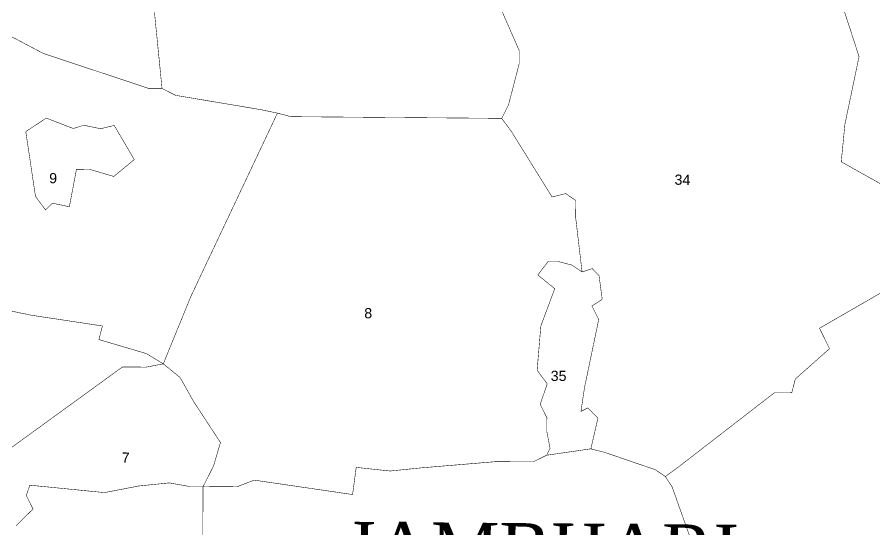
# Model space of a CAD drawing. Header units: metres. Extents: x 317370 to 326712, y 1824935 to 1838812.
# Drawn here: x 324730 to 325747, y 1828312 to 1828920 of the extents above; entities that cross this region are included whole.
import ezdxf

# ---------------------------------------------------------------- set-up
doc = ezdxf.new("R2010")
doc.units = ezdxf.units.M
doc.header["$MEASUREMENT"] = 0
for name, color, linetype in [('SURVEY NO.', 7, 'Continuous'), ('SURVEY PLOT BOUNDARY', 35, 'Continuous'), ('VILLAGE NAME', 3, 'Continuous')]:
    doc.layers.add(name, color=color, linetype=linetype)
doc.styles.add('PDF Arial', font='arial.ttf')
doc.styles.get("Standard").update_dxf_attribs({"font": 'times.ttf'})

# ---------------------------------------------------------------- blocks, each defined once
blk = doc.blocks.new('81')
at = {"layer": 'SURVEY PLOT BOUNDARY', "lineweight": 18, "const_width": 0.605}
for points in [[(324760.2, 1829259.9), (324771.5, 1829163.1), (324859.7, 1829101.9), (324875.8, 1829097.7), (324901.9, 1828835.5), (324885.8, 1828835.6), (324761.2, 1828876.9), (324652.8, 1828934.2), (324500.2, 1829008), (324363.3, 1829033.2), (324391.9, 1829081.4), (324392, 1829093.5), (324364.2, 1829142.1), (324356.3, 1829158.3), (324356.9, 1829242.9), (324349.5, 1829323.6), (324490.4, 1829306.4), (324571.4, 1829350.1), (324635.7, 1829329.4), (324667.9, 1829321.1), (324676, 1829317), (324688, 1829308.9)], [(325026.7, 1829326.3), (325187.7, 1829296.9), (325199.6, 1829264.5), (325199.5, 1829248.4), (325231, 1829155.4), (325270.2, 1829014), (325274.1, 1828997.8), (325325.5, 1828880.5), (325325.4, 1828864.4), (325312.9, 1828816.1), (325304.8, 1828800), (325280.6, 1828800.2), (325054.9, 1828802), (325038.8, 1828806.2), (325018.6, 1828810.4), (324918, 1828827.3), (324901.9, 1828835.5), (324875.8, 1829097.7), (324887.9, 1829105.7), (324908.4, 1829149.9), (324912.9, 1829198.2), (324945.6, 1829262.5), (324965.8, 1829270.4), (325010.6, 1829326.5)], [(324901.9, 1828835.5), (324918, 1828827.3), (325018.6, 1828810.4), (325038.8, 1828806.2), (324936.3, 1828589.3), (324903.4, 1828508.9), (324883.3, 1828521.1), (324827, 1828537.7), (324831.2, 1828553.8), (324746.6, 1828566.6), (324646, 1828587.5), (324569.5, 1828600.2), (324553.5, 1828604.4), (324506, 1828717.6), (324494.5, 1828798.4), (324490.7, 1828822.6), (324482.7, 1828830.7), (324474.7, 1828842.9), (324375.2, 1829004.9), (324363.3, 1829033.2), (324500.2, 1829008), (324652.8, 1828934.2), (324761.2, 1828876.9), (324885.8, 1828835.6)], [(324764.6, 1828800.3), (324796.8, 1828787.9), (324808.9, 1828791.9), (324829, 1828787.7), (324845.2, 1828791.6), (324869, 1828751.1), (324844.7, 1828731.1), (324816.5, 1828739.4), (324800.4, 1828739.5), (324792, 1828695.2), (324771.9, 1828699.4), (324763.7, 1828691.4), (324751.8, 1828707.6), (324740.3, 1828784.3)], [(324764.6, 1828800.3), (324740.3, 1828784.3), (324751.8, 1828707.6), (324763.7, 1828691.4), (324771.9, 1828699.4), (324792, 1828695.2), (324800.4, 1828739.5), (324816.5, 1828739.4), (324844.7, 1828731.1), (324869, 1828751.1), (324845.2, 1828791.6), (324829, 1828787.7), (324808.9, 1828791.9), (324796.8, 1828787.9)], [(325304.8, 1828800), (325316.7, 1828783.8), (325364.5, 1828706.8), (325380.6, 1828710.8), (325392.7, 1828702.6), (325392.5, 1828682.4), (325400.1, 1828617.9), (325388, 1828626), (325372, 1828630.2), (325359.9, 1828630.3), (325347.6, 1828614.3), (325367.7, 1828598), (325351.2, 1828553.8), (325346.8, 1828501.4), (325358.7, 1828485.2), (325350.5, 1828461), (325358.4, 1828444.8), (325358.3, 1828428.7), (325362.1, 1828408.5), (325358, 1828400.5), (325341.9, 1828392.6), (325297.5, 1828392.9), (325208.8, 1828385.5), (325172.5, 1828381.8), (325132.2, 1828386.1), (325127.9, 1828353.9), (325011.2, 1828371), (324990.9, 1828363.1), (324950.6, 1828363.4), (324962.9, 1828387.5), (324971.2, 1828415.6), (324939.3, 1828464.3), (324923.4, 1828492.6), (324903.4, 1828508.9), (324936.3, 1828589.3), (325038.8, 1828806.2), (325054.9, 1828802), (325280.6, 1828800.2)], [(325400.1, 1828617.9), (325412.2, 1828621.8), (325420.2, 1828613.7), (325424, 1828585.4), (325411.8, 1828577.5), (325419.8, 1828561.3), (325403, 1828480.8), (325398.8, 1828452.6), (325406.9, 1828456.6), (325418.9, 1828444.4), (325410.5, 1828408.1), (325358, 1828400.5), (325362.1, 1828408.5), (325358.3, 1828428.7), (325358.4, 1828444.8), (325350.5, 1828461), (325358.7, 1828485.2), (325346.8, 1828501.4), (325351.2, 1828553.8), (325367.7, 1828598), (325347.6, 1828614.3), (325359.9, 1828630.3), (325372, 1828630.2), (325388, 1828626)]]:
    blk.add_lwpolyline(points, close=True, dxfattribs=at)
for points in [[(325868, 1828658.5), (325707.5, 1828748.5), (325711.8, 1828792.8), (325728.6, 1828873.3), (325708.9, 1828933.9), (325701.2, 1828974.3), (325693.2, 1828990.5), (325677.8, 1829075.3), (325734.2, 1829074.9), (325750.4, 1829078.8)], [(325708.9, 1828933.9), (325728.6, 1828873.3), (325711.8, 1828792.8), (325707.5, 1828748.5), (325868, 1828658.5)], [(325799.1, 1828618.8), (325681.7, 1828551.1), (325693.6, 1828526.9), (325653, 1828490.9), (325648.9, 1828474.8), (325628.7, 1828475), (325515.2, 1828387.2), (325498.9, 1828375.2), (325486.9, 1828383.4), (325426.6, 1828404), (325410.5, 1828408.1), (325418.9, 1828444.4), (325406.9, 1828456.6), (325398.8, 1828452.6), (325403, 1828480.8), (325419.8, 1828561.3), (325411.8, 1828577.5), (325424, 1828585.4), (325420.2, 1828613.7), (325412.2, 1828621.8), (325400.1, 1828617.9), (325392.5, 1828682.4), (325392.7, 1828702.6), (325380.6, 1828710.8), (325364.5, 1828706.8), (325316.7, 1828783.8), (325304.8, 1828800), (325312.9, 1828816.1), (325325.4, 1828864.4), (325325.5, 1828880.5), (325274.1, 1828997.8)], [(325538.5, 1828274.1), (325506.9, 1828363), (325498.9, 1828375.2), (325515.2, 1828387.2), (325628.7, 1828475), (325648.9, 1828474.8), (325653, 1828490.9), (325693.6, 1828526.9), (325681.7, 1828551.1), (325799.1, 1828618.8), (325859.8, 1828646.5), (325868, 1828658.5), (325884, 1828650.3), (325900.1, 1828642.2), (326076.6, 1828535.9), (326197, 1828462.4), (326209, 1828454.3), (326200.9, 1828442.2), (326188.7, 1828430.2), (326143.9, 1828374.2), (326167.2, 1828261.1)], [(324728.6, 1828316.8), (324748.9, 1828336.7), (324740.9, 1828352.9), (324745.1, 1828365), (324833.7, 1828356.2), (324874, 1828364), (324910.4, 1828367.7), (324934.5, 1828363.5), (324950.6, 1828363.4), (324950.1, 1828290.8)], [(324646, 1828587.5), (324746.6, 1828566.6), (324831.2, 1828553.8), (324827, 1828537.7), (324883.3, 1828521.1), (324903.4, 1828508.9), (324883.2, 1828505), (324855, 1828505.2), (324684.7, 1828381.6)], [(324684.7, 1828381.6), (324855, 1828505.2), (324883.2, 1828505), (324903.4, 1828508.9), (324923.4, 1828492.6), (324939.3, 1828464.3), (324971.2, 1828415.6), (324962.9, 1828387.5), (324950.6, 1828363.4), (324934.5, 1828363.5), (324910.4, 1828367.7), (324874, 1828364), (324833.7, 1828356.2), (324745.1, 1828365), (324740.9, 1828352.9), (324748.9, 1828336.7), (324728.6, 1828316.8)], [(324950.1, 1828290.8), (324950.6, 1828363.4), (324990.9, 1828363.1), (325011.2, 1828371), (325127.9, 1828353.9), (325132.2, 1828386.1), (325172.5, 1828381.8), (325208.8, 1828385.5), (325297.5, 1828392.9), (325341.9, 1828392.6), (325358, 1828400.5), (325410.5, 1828408.1), (325426.6, 1828404), (325486.9, 1828383.4), (325498.9, 1828375.2), (325506.9, 1828363), (325538.5, 1828274.1)]]:
    blk.add_lwpolyline(points, dxfattribs=at)
at = {"layer": 'SURVEY NO.', "attachment_point": 7, "rotation": 359.5492, "style": 'PDF Arial'}
for s, insert, char_height in [('9', (324768, 1828722.9), 12.1), ('34', (325509.7, 1828721.1), 12.09), ('8', (325141.7, 1828562.8), 12.1), ('35', (325362.8, 1828488.5), 12.09), ('7', (324854.1, 1828391.7), 12.1)]:
    blk.add_mtext(s, dxfattribs=dict(at, insert=insert, char_height=char_height))
at = {"layer": 'VILLAGE NAME', "insert": (325119.1, 1828260.3), "char_height": 60.47, "attachment_point": 7, "rotation": 359.5492}
blk.add_mtext('JAMBHARI', dxfattribs=at)

msp = doc.modelspace()

# ---------------------------------------------------------------- block references
msp.add_blockref('81', (0, 0))

doc.saveas('drawing.dxf')
